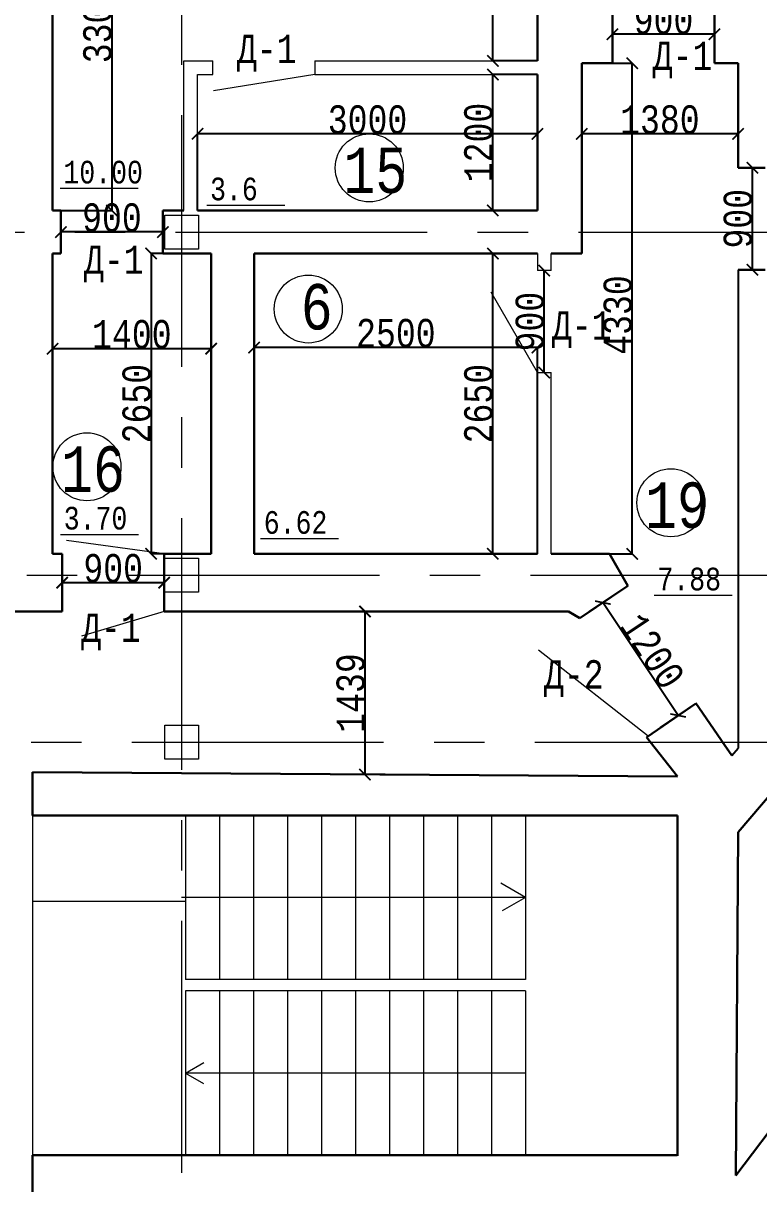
# Model space of a CAD drawing. Header units: millimetres. Extents: x -689206 to 4969298, y -1019800 to 703299.
# Drawn here: x 77044 to 83536, y -214572 to -204329 of the extents above; entities that cross this region are included whole.
import ezdxf

# ---------------------------------------------------------------- set-up
doc = ezdxf.new("R2010")
doc.units = ezdxf.units.MM
doc.linetypes.add('JIS_02_4.0', pattern=[5.5, 4, -1.5])
doc.linetypes.add('осеваяX2', pattern=[101.6, 63.5, -12.7, 12.7, -12.7])
for name, color, linetype, lineweight in [('несущие', 7, 'Continuous', 30), ('ОКНА', 250, 'Continuous', 20), ('ПЕРЕГОРОДКИ', 252, 'Continuous', 9), ('РАЗМЕРЫ', 7, 'Continuous', 9), ('сваи', 7, 'JIS_02_4.0', 30), ('стены', 7, 'Continuous', 20)]:
    doc.layers.add(name, color=color, linetype=linetype, lineweight=lineweight)
doc.layers.add('четотам', color=7, linetype='Continuous')
doc.styles.add('Аннотативный', font='isocteur.ttf', dxfattribs={"width": 0.7, "height": 250})
doc.dimstyles.new('Аннотативный', dxfattribs={"dimscale": 0, "dimtxt": 250, "dimasz": 100, "dimexe": 1.25, "dimexo": 0.625, "dimtad": 1, "dimdec": 0, "dimtxsty": 'Аннотативный', "dimblk": 'ARCHTICK', "dimcen": 2.5, "dimadec": 0, "dimazin": 0, "dimtfac": 1, "dimtdec": 0, "dimtmove": 0, "dimatfit": 3, "dimfxl": 1, "dimarcsym": 0})

# ---------------------------------------------------------------- blocks, each defined once
blk = doc.blocks.new('_ArchTick')
at = {"color": 0, "linetype": 'ByBlock', "const_width": 0.15}
blk.add_lwpolyline([(-0.5, -0.5), (0.5, 0.5)], dxfattribs=at)
blk = doc.blocks.new('*D2292')
at = {"layer": 'Defpoints', "color": 0, "lineweight": 15, "transparency": 16777216}
for p in [(79083, -206362), (81189, -206362), (79083, -209012)]:
    blk.add_point(p, dxfattribs=at)
at = {"layer": 'ОКНА', "color": 0, "lineweight": -2, "transparency": 16777216}
for p, q in [((79083, -206362), (81190, -206362)), ((81189, -209012), (81189, -206362)), ((79083, -209012), (81190, -209012))]:
    blk.add_line(p, q, dxfattribs=at)
at = {"layer": 'ОКНА', "color": 0, "lineweight": -2, "transparency": 16777216, "xscale": 100, "yscale": 100, "zscale": 100}
for p, rotation in [((81189, -206362), 90), ((81189, -209012), 270)]:
    blk.add_blockref('_ArchTick', p, dxfattribs=dict(at, rotation=rotation))
at = {"layer": 'ОКНА', "color": 0, "lineweight": 5, "transparency": 16777216, "insert": (81063, -207687), "char_height": 250, "attachment_point": 5, "rotation": 90, "style": 'Аннотативный'}
blk.add_mtext('2650', dxfattribs=at)
blk = doc.blocks.new('*D2293')
at = {"layer": 'Defpoints', "color": 0, "lineweight": 15, "transparency": 16777216}
for p in [(79083, -207192), (79083, -209012), (81583, -209012)]:
    blk.add_point(p, dxfattribs=at)
at = {"layer": 'ОКНА', "color": 0, "lineweight": -2, "transparency": 16777216}
for p, q in [((79083, -209011), (79083, -207191)), ((81583, -207192), (79083, -207192)), ((81583, -209011), (81583, -207191))]:
    blk.add_line(p, q, dxfattribs=at)
at = {"layer": 'ОКНА', "color": 0, "lineweight": -2, "transparency": 16777216, "xscale": 100, "yscale": 100, "zscale": 100, "rotation": 180}
blk.add_blockref('_ArchTick', (79083, -207192), dxfattribs=at)
at = {"layer": 'ОКНА', "color": 0, "lineweight": -2, "transparency": 16777216, "xscale": 100, "yscale": 100, "zscale": 100}
blk.add_blockref('_ArchTick', (81583, -207192), dxfattribs=at)
at = {"layer": 'ОКНА', "color": 0, "lineweight": 5, "transparency": 16777216, "insert": (80333, -207066), "char_height": 250, "attachment_point": 5, "style": 'Аннотативный'}
blk.add_mtext('2500', dxfattribs=at)
blk = doc.blocks.new('*D2304')
at = {"layer": 'Defpoints', "color": 0, "lineweight": 15, "transparency": 16777216}
for p in [(78703, -206362), (78173, -209012), (78703, -209012)]:
    blk.add_point(p, dxfattribs=at)
at = {"layer": 'ПЕРЕГОРОДКИ', "color": 0, "lineweight": -2, "transparency": 16777216}
for p, q in [((78702, -206362), (78171, -206362)), ((78173, -206362), (78173, -209012)), ((78702, -209012), (78171, -209012))]:
    blk.add_line(p, q, dxfattribs=at)
at = {"layer": 'ПЕРЕГОРОДКИ', "color": 0, "lineweight": -2, "transparency": 16777216, "xscale": 100, "yscale": 100, "zscale": 100}
for p, rotation in [((78173, -206362), 90), ((78173, -209012), 270)]:
    blk.add_blockref('_ArchTick', p, dxfattribs=dict(at, rotation=rotation))
at = {"layer": 'ПЕРЕГОРОДКИ', "color": 0, "lineweight": 5, "transparency": 16777216, "insert": (78047, -207687), "char_height": 250, "attachment_point": 5, "rotation": 90, "style": 'Аннотативный'}
blk.add_mtext('2650', dxfattribs=at)
blk = doc.blocks.new('*D2305')
at = {"layer": 'Defpoints', "color": 0, "lineweight": 15, "transparency": 16777216}
for p in [(77303, -207202), (77303, -209012), (78703, -209012)]:
    blk.add_point(p, dxfattribs=at)
at = {"layer": 'ПЕРЕГОРОДКИ', "color": 0, "lineweight": -2, "transparency": 16777216}
for p, q in [((77303, -209011), (77303, -207201)), ((78703, -207202), (77303, -207202)), ((78703, -209011), (78703, -207201))]:
    blk.add_line(p, q, dxfattribs=at)
at = {"layer": 'ПЕРЕГОРОДКИ', "color": 0, "lineweight": -2, "transparency": 16777216, "xscale": 100, "yscale": 100, "zscale": 100, "rotation": 180}
blk.add_blockref('_ArchTick', (77303, -207202), dxfattribs=at)
at = {"layer": 'ПЕРЕГОРОДКИ', "color": 0, "lineweight": -2, "transparency": 16777216, "xscale": 100, "yscale": 100, "zscale": 100}
blk.add_blockref('_ArchTick', (78703, -207202), dxfattribs=at)
at = {"layer": 'ПЕРЕГОРОДКИ', "color": 0, "lineweight": 5, "transparency": 16777216, "insert": (78003, -207076), "char_height": 250, "attachment_point": 5, "style": 'Аннотативный'}
blk.add_mtext('1400', dxfattribs=at)
blk = doc.blocks.new('*D2328')
at = {"layer": 'Defpoints', "color": 0, "linetype": 'ByBlock', "lineweight": 15, "transparency": 16777216}
for p in [(77388, -209267), (77388, -209267), (78288, -209267)]:
    blk.add_point(p, dxfattribs=at)
at = {"layer": 'РАЗМЕРЫ', "color": 0, "linetype": 'ByBlock', "lineweight": -2, "transparency": 16777216}
for p, q in [((77388, -209266), (77388, -209265)), ((78288, -209267), (77388, -209267)), ((78288, -209266), (78288, -209265))]:
    blk.add_line(p, q, dxfattribs=at)
at = {"layer": 'РАЗМЕРЫ', "color": 0, "linetype": 'ByBlock', "lineweight": -2, "transparency": 16777216, "xscale": 100, "yscale": 100, "zscale": 100, "rotation": 180}
blk.add_blockref('_ArchTick', (77388, -209267), dxfattribs=at)
at = {"layer": 'РАЗМЕРЫ', "color": 0, "linetype": 'ByBlock', "lineweight": -2, "transparency": 16777216, "xscale": 100, "yscale": 100, "zscale": 100}
blk.add_blockref('_ArchTick', (78288, -209267), dxfattribs=at)
at = {"layer": 'РАЗМЕРЫ', "color": 0, "linetype": 'ByBlock', "lineweight": 5, "transparency": 16777216, "insert": (77838, -209141), "char_height": 250, "attachment_point": 5, "style": 'Аннотативный'}
blk.add_mtext('900', dxfattribs=at)
blk = doc.blocks.new('*D2330')
at = {"layer": 'Defpoints', "color": 0, "linetype": 'ByBlock', "lineweight": 15, "transparency": 16777216}
for p in [(77377, -206172), (77377, -206174), (78277, -206174)]:
    blk.add_point(p, dxfattribs=at)
at = {"layer": 'РАЗМЕРЫ', "color": 0, "linetype": 'ByBlock', "lineweight": -2, "transparency": 16777216}
for p, q in [((77377, -206173), (77377, -206171)), ((78277, -206172), (77377, -206172)), ((78277, -206173), (78277, -206171))]:
    blk.add_line(p, q, dxfattribs=at)
at = {"layer": 'РАЗМЕРЫ', "color": 0, "linetype": 'ByBlock', "lineweight": -2, "transparency": 16777216, "xscale": 100, "yscale": 100, "zscale": 100, "rotation": 180}
blk.add_blockref('_ArchTick', (77377, -206172), dxfattribs=at)
at = {"layer": 'РАЗМЕРЫ', "color": 0, "linetype": 'ByBlock', "lineweight": -2, "transparency": 16777216, "xscale": 100, "yscale": 100, "zscale": 100}
blk.add_blockref('_ArchTick', (78277, -206172), dxfattribs=at)
at = {"layer": 'РАЗМЕРЫ', "color": 0, "linetype": 'ByBlock', "lineweight": 5, "transparency": 16777216, "insert": (77827, -206046), "char_height": 250, "attachment_point": 5, "style": 'Аннотативный'}
blk.add_mtext('900', dxfattribs=at)
blk = doc.blocks.new('*D2331')
at = {"layer": 'Defpoints', "color": 0, "linetype": 'ByBlock', "lineweight": 15, "transparency": 16777216}
for p in [(81643, -206513), (81643, -206513), (81643, -207413)]:
    blk.add_point(p, dxfattribs=at)
at = {"layer": 'РАЗМЕРЫ', "color": 0, "linetype": 'ByBlock', "lineweight": -2, "transparency": 16777216}
for p, q in [((81643, -206513), (81644, -206513)), ((81643, -207413), (81643, -206513)), ((81643, -207413), (81644, -207413))]:
    blk.add_line(p, q, dxfattribs=at)
at = {"layer": 'РАЗМЕРЫ', "color": 0, "linetype": 'ByBlock', "lineweight": -2, "transparency": 16777216, "xscale": 100, "yscale": 100, "zscale": 100}
for p, rotation in [((81643, -206513), 90), ((81643, -207413), 270)]:
    blk.add_blockref('_ArchTick', p, dxfattribs=dict(at, rotation=rotation))
at = {"layer": 'РАЗМЕРЫ', "color": 0, "linetype": 'ByBlock', "lineweight": 5, "transparency": 16777216, "insert": (81517, -206963), "char_height": 250, "attachment_point": 5, "rotation": 90, "style": 'Аннотативный'}
blk.add_mtext('900', dxfattribs=at)
blk = doc.blocks.new('*D2332')
at = {"layer": 'Defpoints', "color": 0, "linetype": 'ByBlock', "lineweight": 15, "transparency": 16777216}
for p in [(82245, -204427), (82245, -204427), (83145, -204427)]:
    blk.add_point(p, dxfattribs=at)
at = {"layer": 'РАЗМЕРЫ', "color": 0, "linetype": 'ByBlock', "lineweight": -2, "transparency": 16777216}
for p, q in [((82245, -204426), (82245, -204426)), ((83145, -204427), (82245, -204427)), ((83145, -204426), (83145, -204426))]:
    blk.add_line(p, q, dxfattribs=at)
at = {"layer": 'РАЗМЕРЫ', "color": 0, "linetype": 'ByBlock', "lineweight": -2, "transparency": 16777216, "xscale": 100, "yscale": 100, "zscale": 100, "rotation": 180}
blk.add_blockref('_ArchTick', (82245, -204427), dxfattribs=at)
at = {"layer": 'РАЗМЕРЫ', "color": 0, "linetype": 'ByBlock', "lineweight": -2, "transparency": 16777216, "xscale": 100, "yscale": 100, "zscale": 100}
blk.add_blockref('_ArchTick', (83145, -204427), dxfattribs=at)
at = {"layer": 'РАЗМЕРЫ', "color": 0, "linetype": 'ByBlock', "lineweight": 5, "transparency": 16777216, "insert": (82695, -204301), "char_height": 250, "attachment_point": 5, "style": 'Аннотативный'}
blk.add_mtext('900', dxfattribs=at)
blk = doc.blocks.new('*D2333')
at = {"layer": 'Defpoints', "color": 0, "linetype": 'ByBlock', "lineweight": 15, "transparency": 16777216}
for p in [(81973, -205306), (81973, -205306), (83353, -205306)]:
    blk.add_point(p, dxfattribs=at)
at = {"layer": 'РАЗМЕРЫ', "color": 0, "linetype": 'ByBlock', "lineweight": -2, "transparency": 16777216}
for p, q in [((81973, -205306), (81973, -205305)), ((83353, -205306), (81973, -205306)), ((83353, -205306), (83353, -205305))]:
    blk.add_line(p, q, dxfattribs=at)
at = {"layer": 'РАЗМЕРЫ', "color": 0, "linetype": 'ByBlock', "lineweight": -2, "transparency": 16777216, "xscale": 100, "yscale": 100, "zscale": 100, "rotation": 180}
blk.add_blockref('_ArchTick', (81973, -205306), dxfattribs=at)
at = {"layer": 'РАЗМЕРЫ', "color": 0, "linetype": 'ByBlock', "lineweight": -2, "transparency": 16777216, "xscale": 100, "yscale": 100, "zscale": 100}
blk.add_blockref('_ArchTick', (83353, -205306), dxfattribs=at)
at = {"layer": 'РАЗМЕРЫ', "color": 0, "linetype": 'ByBlock', "lineweight": 5, "transparency": 16777216, "insert": (82663, -205181), "char_height": 250, "attachment_point": 5, "style": 'Аннотативный'}
blk.add_mtext('1380', dxfattribs=at)
blk = doc.blocks.new('*D2387')
at = {"layer": 'Defpoints', "color": 0, "linetype": 'ByBlock', "lineweight": 15, "transparency": 16777216}
for p in [(82068, -204682), (82419, -204682), (82068, -209012)]:
    blk.add_point(p, dxfattribs=at)
at = {"layer": 'РАЗМЕРЫ', "color": 0, "linetype": 'ByBlock', "lineweight": -2, "transparency": 16777216}
for p, q in [((82069, -204682), (82420, -204682)), ((82419, -209012), (82419, -204682)), ((82069, -209012), (82420, -209012))]:
    blk.add_line(p, q, dxfattribs=at)
at = {"layer": 'РАЗМЕРЫ', "color": 0, "linetype": 'ByBlock', "lineweight": -2, "transparency": 16777216, "xscale": 100, "yscale": 100, "zscale": 100}
for p, rotation in [((82419, -204682), 90), ((82419, -209012), 270)]:
    blk.add_blockref('_ArchTick', p, dxfattribs=dict(at, rotation=rotation))
at = {"layer": 'РАЗМЕРЫ', "color": 0, "linetype": 'ByBlock', "lineweight": 5, "transparency": 16777216, "insert": (82293, -206905), "char_height": 250, "attachment_point": 5, "rotation": 90, "style": 'Аннотативный'}
blk.add_mtext('4330', dxfattribs=at)
blk = doc.blocks.new('*D2390')
at = {"layer": 'Defpoints', "color": 0, "linetype": 'ByBlock', "lineweight": 15, "transparency": 16777216}
for p in [(82160, -209443), (82160, -209443), (82824, -210439)]:
    blk.add_point(p, dxfattribs=at)
at = {"layer": 'РАЗМЕРЫ', "color": 0, "linetype": 'ByBlock', "lineweight": -2, "transparency": 16777216}
for p, q in [((82160, -209444), (82159, -209444)), ((82824, -210439), (82160, -209443)), ((82823, -210440), (82823, -210440))]:
    blk.add_line(p, q, dxfattribs=at)
at = {"layer": 'РАЗМЕРЫ', "color": 0, "linetype": 'ByBlock', "lineweight": -2, "transparency": 16777216, "xscale": 100, "yscale": 100, "zscale": 100}
for p, rotation in [((82160, -209443), 123.6678492284091), ((82824, -210439), 303.6678492284091)]:
    blk.add_blockref('_ArchTick', p, dxfattribs=dict(at, rotation=rotation))
at = {"layer": 'РАЗМЕРЫ', "color": 0, "linetype": 'ByBlock', "lineweight": 9, "transparency": 16777216, "insert": (82597, -209872), "char_height": 250, "attachment_point": 5, "rotation": 303.6678, "style": 'Аннотативный'}
blk.add_mtext('1200', dxfattribs=at)
blk = doc.blocks.new('*D2380')
at = {"layer": 'Defpoints', "color": 0, "linetype": 'ByBlock', "lineweight": 15, "transparency": 16777216}
for p in [(77303, -202682), (77303, -205982), (77827, -205982)]:
    blk.add_point(p, dxfattribs=at)
at = {"layer": 'РАЗМЕРЫ', "color": 0, "linetype": 'ByBlock', "lineweight": -2, "transparency": 16777216}
for p, q in [((77303, -202682), (77828, -202682)), ((77827, -202682), (77827, -205982)), ((77303, -205982), (77828, -205982))]:
    blk.add_line(p, q, dxfattribs=at)
at = {"layer": 'РАЗМЕРЫ', "color": 0, "linetype": 'ByBlock', "lineweight": -2, "transparency": 16777216, "xscale": 100, "yscale": 100, "zscale": 100}
for p, rotation in [((77827, -202682), 90), ((77827, -205982), 270)]:
    blk.add_blockref('_ArchTick', p, dxfattribs=dict(at, rotation=rotation))
at = {"layer": 'РАЗМЕРЫ', "color": 0, "linetype": 'ByBlock', "lineweight": 5, "transparency": 16777216, "insert": (77701, -204332), "char_height": 250, "attachment_point": 5, "rotation": 90, "style": 'Аннотативный'}
blk.add_mtext('3300', dxfattribs=at)
blk = doc.blocks.new('*D2381')
at = {"layer": 'Defpoints', "color": 0, "linetype": 'ByBlock', "lineweight": 15, "transparency": 16777216}
for p in [(81190, -202682), (81583, -202682), (81583, -204662)]:
    blk.add_point(p, dxfattribs=at)
at = {"layer": 'РАЗМЕРЫ', "color": 0, "linetype": 'ByBlock', "lineweight": -2, "transparency": 16777216}
for p, q in [((81582, -202682), (81189, -202682)), ((81190, -204662), (81190, -202682)), ((81582, -204662), (81189, -204662))]:
    blk.add_line(p, q, dxfattribs=at)
at = {"layer": 'РАЗМЕРЫ', "color": 0, "linetype": 'ByBlock', "lineweight": -2, "transparency": 16777216, "xscale": 100, "yscale": 100, "zscale": 100}
for p, rotation in [((81190, -202682), 90), ((81190, -204662), 270)]:
    blk.add_blockref('_ArchTick', p, dxfattribs=dict(at, rotation=rotation))
at = {"layer": 'РАЗМЕРЫ', "color": 0, "linetype": 'ByBlock', "lineweight": 5, "transparency": 16777216, "insert": (81064, -203672), "char_height": 250, "attachment_point": 5, "rotation": 90, "style": 'Аннотативный'}
blk.add_mtext('1980', dxfattribs=at)
blk = doc.blocks.new('*D2382')
at = {"layer": 'Defpoints', "color": 0, "linetype": 'ByBlock', "lineweight": 15, "transparency": 16777216}
for p in [(81189, -204782), (81583, -204782), (81583, -205982)]:
    blk.add_point(p, dxfattribs=at)
at = {"layer": 'РАЗМЕРЫ', "color": 0, "linetype": 'ByBlock', "lineweight": -2, "transparency": 16777216}
for p, q in [((81582, -204782), (81187, -204782)), ((81189, -205982), (81189, -204782)), ((81582, -205982), (81187, -205982))]:
    blk.add_line(p, q, dxfattribs=at)
at = {"layer": 'РАЗМЕРЫ', "color": 0, "linetype": 'ByBlock', "lineweight": -2, "transparency": 16777216, "xscale": 100, "yscale": 100, "zscale": 100}
for p, rotation in [((81189, -204782), 90), ((81189, -205982), 270)]:
    blk.add_blockref('_ArchTick', p, dxfattribs=dict(at, rotation=rotation))
at = {"layer": 'РАЗМЕРЫ', "color": 0, "linetype": 'ByBlock', "lineweight": 5, "transparency": 16777216, "insert": (81063, -205382), "char_height": 250, "attachment_point": 5, "rotation": 90, "style": 'Аннотативный'}
blk.add_mtext('1200', dxfattribs=at)
blk = doc.blocks.new('*D2383')
at = {"layer": 'Defpoints', "color": 0, "linetype": 'ByBlock', "lineweight": 15, "transparency": 16777216}
for p in [(78583, -205306), (78583, -205982), (81583, -205982)]:
    blk.add_point(p, dxfattribs=at)
at = {"layer": 'РАЗМЕРЫ', "color": 0, "linetype": 'ByBlock', "lineweight": -2, "transparency": 16777216}
for p, q in [((78583, -205981), (78583, -205305)), ((81583, -205306), (78583, -205306)), ((81583, -205981), (81583, -205305))]:
    blk.add_line(p, q, dxfattribs=at)
at = {"layer": 'РАЗМЕРЫ', "color": 0, "linetype": 'ByBlock', "lineweight": -2, "transparency": 16777216, "xscale": 100, "yscale": 100, "zscale": 100, "rotation": 180}
blk.add_blockref('_ArchTick', (78583, -205306), dxfattribs=at)
at = {"layer": 'РАЗМЕРЫ', "color": 0, "linetype": 'ByBlock', "lineweight": -2, "transparency": 16777216, "xscale": 100, "yscale": 100, "zscale": 100}
blk.add_blockref('_ArchTick', (81583, -205306), dxfattribs=at)
at = {"layer": 'РАЗМЕРЫ', "color": 0, "linetype": 'ByBlock', "lineweight": 5, "transparency": 16777216, "insert": (80083, -205181), "char_height": 250, "attachment_point": 5, "style": 'Аннотативный'}
blk.add_mtext('3000', dxfattribs=at)
blk = doc.blocks.new('*D2375')
at = {"layer": 'Defpoints', "color": 0, "linetype": 'ByBlock', "lineweight": 15, "transparency": 16777216}
for p in [(83473, -205605), (83479, -205605), (83473, -206505)]:
    blk.add_point(p, dxfattribs=at)
at = {"layer": 'РАЗМЕРЫ', "color": 0, "linetype": 'ByBlock', "lineweight": -2, "transparency": 16777216}
for p, q in [((83473, -205605), (83480, -205605)), ((83479, -206505), (83479, -205605)), ((83473, -206505), (83480, -206505))]:
    blk.add_line(p, q, dxfattribs=at)
at = {"layer": 'РАЗМЕРЫ', "color": 0, "linetype": 'ByBlock', "lineweight": -2, "transparency": 16777216, "xscale": 100, "yscale": 100, "zscale": 100}
for p, rotation in [((83479, -205605), 90), ((83479, -206505), 270)]:
    blk.add_blockref('_ArchTick', p, dxfattribs=dict(at, rotation=rotation))
at = {"layer": 'РАЗМЕРЫ', "color": 0, "linetype": 'ByBlock', "lineweight": 5, "transparency": 16777216, "insert": (83353, -206055), "char_height": 250, "attachment_point": 5, "rotation": 90, "style": 'Аннотативный'}
blk.add_mtext('900', dxfattribs=at)
blk = doc.blocks.new('*D2452')
at = {"layer": 'Defpoints', "color": 0, "linetype": 'ByBlock', "lineweight": 15, "ltscale": 35, "transparency": 16777216}
for p in [(80061, -209522), (80238, -209522), (80238, -210961)]:
    blk.add_point(p, dxfattribs=at)
at = {"layer": 'РАЗМЕРЫ', "color": 0, "linetype": 'ByBlock', "lineweight": -2, "ltscale": 35, "transparency": 16777216}
for p, q in [((80238, -209522), (80060, -209522)), ((80061, -210961), (80061, -209522)), ((80238, -210961), (80060, -210961))]:
    blk.add_line(p, q, dxfattribs=at)
at = {"layer": 'РАЗМЕРЫ', "color": 0, "linetype": 'ByBlock', "lineweight": -2, "ltscale": 35, "transparency": 16777216, "xscale": 100, "yscale": 100, "zscale": 100}
for p, rotation in [((80061, -209522), 90), ((80061, -210961), 270)]:
    blk.add_blockref('_ArchTick', p, dxfattribs=dict(at, rotation=rotation))
at = {"layer": 'РАЗМЕРЫ', "color": 0, "linetype": 'ByBlock', "lineweight": 5, "ltscale": 35, "transparency": 16777216, "insert": (79936, -210241), "char_height": 250, "attachment_point": 5, "rotation": 90, "style": 'Аннотативный'}
blk.add_mtext('1439', dxfattribs=at)

msp = doc.modelspace()

# ---------------------------------------------------------------- linework, layer by layer
at = {"layer": 'несущие', "color": 0}
for p, q in [((78702.8, -208362.1), (78702.8, -209011.5)), ((79082.8, -208362.1), (79082.8, -209011.5)), ((77302.8, -209011.5), (77388.1, -209011.5)), ((77388.1, -209011.5), (77388.1, -209521.5)), ((78288.1, -209011.5), (78702.8, -209011.5)), ((78288.1, -209011.5), (78288.1, -209521.5)), ((79082.8, -209011.5), (81502.2, -209011.5)), ((81502.2, -209011.5), (81582.8, -209011.5)), ((81702.8, -209011.5), (81802.8, -209011.5)), ((81802.8, -209011.5), (82217.1, -209011.5)), ((82042.8, -209521.5), (82381.4, -209296)), ((76852.5, -209521.5), (77388.1, -209521.5)), ((78288.1, -209521.5), (81857.8, -209521.5)), ((82668.6, -210546.3), (82978.9, -210332.2)), ((82978.9, -210332.2), (82979.4, -210331.8))]:
    msp.add_line(p, q, dxfattribs=at)
at = {"layer": 'ОКНА', "color": 0}
msp.add_line((77376.8, -205982.1), (77376.8, -206362.1), dxfattribs=at)
at = {"layer": 'ПЕРЕГОРОДКИ', "color": 18, "linetype": 'ByBlock', "lineweight": 9, "true_color": 0x000000}
msp.add_line((82561.1, -210620.5), (81591.5, -209861.8), dxfattribs=at)
at = {"layer": 'РАЗМЕРЫ', "linetype": 'ByBlock', "lineweight": 20}
for p, q in [((81582.8, -204662.1), (81582.8, -204482.1)), ((81582.8, -205982.1), (81582.8, -204782.1)), ((81582.8, -205982.1), (78582.8, -205982.1)), ((81582.8, -205982.1), (79082.8, -205982.1)), ((78288.1, -209011.5), (77427, -208894.6)), ((77127.3, -211320.5), (77127.3, -214320.5)), ((81477.3, -211320.5), (78477.3, -211320.5)), ((82818.3, -211320.5), (81477.3, -211320.5)), ((78477.3, -212080.5), (77127.3, -212080.5)), ((81477.3, -214320.5), (78477.3, -214320.5)), ((81177.3, -214320.5), (81477.3, -214320.5)), ((81477.3, -214320.5), (82827.3, -214320.5))]:
    msp.add_line(p, q, dxfattribs=at)
at = {"layer": 'РАЗМЕРЫ', "linetype": 'ByBlock', "lineweight": 13}
for p, q in [((78462.8, -205982.1), (78462.8, -204662.1)), ((78462.8, -204662.1), (78717.4, -204662.1)), ((78717.4, -204782.1), (78717.4, -204662.1)), ((79617.4, -204662.1), (81582.8, -204662.1)), ((79617.4, -204662.1), (79617.4, -204782.1)), ((78582.8, -205982.1), (78582.8, -204782.1)), ((78582.8, -204782.1), (78717.4, -204782.1)), ((79617.4, -204782.1), (81582.8, -204782.1)), ((78477.3, -211320.5), (78477.3, -212770.5)), ((78777.3, -211320.5), (78777.3, -212770.5)), ((79077.3, -211320.5), (79077.3, -212770.5)), ((79377.3, -211320.5), (79377.3, -212770.5)), ((79677.3, -211320.5), (79677.3, -212770.5)), ((79977.3, -211320.5), (79977.3, -212770.5)), ((80277.3, -211320.5), (80277.3, -212770.5)), ((80577.3, -211320.5), (80577.3, -212770.5)), ((80877.3, -211320.5), (80877.3, -212770.5)), ((81177.3, -211320.5), (81177.3, -212770.5)), ((81477.3, -211320.5), (81477.3, -212770.5)), ((81477.3, -212045.5), (81259.6, -211919.8)), ((81477.3, -212045.5), (78442.7, -212045.5)), ((81477.3, -212045.5), (81272.5, -212163.8)), ((81477.3, -212770.5), (78477.3, -212770.5)), ((78477.3, -212870.5), (78477.3, -214320.5)), ((81477.3, -212870.5), (78477.3, -212870.5)), ((78777.3, -212870.5), (78777.3, -214320.5)), ((79077.3, -212870.5), (79077.3, -214320.5)), ((79377.3, -212870.5), (79377.3, -214320.5)), ((79677.3, -212870.5), (79677.3, -214320.5)), ((79977.3, -212870.5), (79977.3, -214320.5)), ((80277.3, -212870.5), (80277.3, -214320.5)), ((80577.3, -212870.5), (80577.3, -214320.5)), ((80877.3, -212870.5), (80877.3, -214320.5)), ((81177.3, -212870.5), (81177.3, -214320.5)), ((81477.3, -212870.5), (81477.3, -214320.5)), ((78477.3, -213595.5), (78638.7, -213502.4)), ((81477.3, -213595.5), (78477.3, -213595.5)), ((78477.3, -213595.5), (78634.2, -213686.1))]:
    msp.add_line(p, q, dxfattribs=at)
at = {"layer": 'РАЗМЕРЫ', "linetype": 'ByBlock', "lineweight": 9}
msp.add_line((79617.4, -204782.1), (78724.8, -204925.3), dxfattribs=at)
at = {"layer": 'РАЗМЕРЫ'}
for p, q in [((77369.8, -205786.4), (78059, -205786.4)), ((78664.2, -205935), (79353.5, -205935)), ((77372.7, -208840.6), (78061.9, -208840.6)), ((79138, -208878.1), (79827.3, -208878.1)), ((82612.3, -209377.7), (83301.6, -209377.7))]:
    msp.add_line(p, q, dxfattribs=at)
at = {"layer": 'РАЗМЕРЫ', "linetype": 'ByBlock', "lineweight": 30, "ltscale": 35}
for p, q in [((82381.4, -209296), (82217.1, -209011.5)), ((82381.4, -209296), (81956.9, -209578.8)), ((81956.9, -209578.8), (81857.8, -209521.5)), ((82978.9, -210332.2), (82546.6, -210631.7)), ((82818.3, -210977.1), (82546, -210631))]:
    msp.add_line(p, q, dxfattribs=at)
at = {"layer": 'РАЗМЕРЫ', "lineweight": 30}
msp.add_line((83847.8, -210888.7), (83352.8, -211468.6), dxfattribs=at)
at = {"layer": 'РАЗМЕРЫ', "linetype": 'ByBlock', "lineweight": 30}
for p, q in [((77127.3, -211320.5), (77127.3, -210940.5)), ((77127.3, -210940.5), (82818.3, -210977.1)), ((82818.3, -211320.5), (77127.3, -211320.5)), ((84149.7, -213415.3), (83333.2, -214499.4)), ((77127.3, -214700.5), (77127.3, -214320.5)), ((77127.3, -214320.5), (82815.2, -214320.5))]:
    msp.add_line(p, q, dxfattribs=at)
at = {"layer": 'РАЗМЕРЫ', "linetype": 'ByBlock', "lineweight": 5, "ltscale": 35}
msp.add_line((82658.5, -210977.1), (82818.3, -210977.1), dxfattribs=at)
at = {"layer": 'сваи', "linetype": 'ByBlock', "lineweight": 9, "ltscale": 35}
msp.add_line((78288.1, -209521.5), (77560, -209738.7), dxfattribs=at)
at = {"layer": 'стены', "linetype": 'осеваяX2', "lineweight": 5, "ltscale": 35}
for p, q in [((78442.7, -198028.6), (78442.7, -243631.8)), ((46383.8, -206174.1), (108442.7, -206174.1)), ((42404.8, -209201.5), (108442.7, -209201.5)), ((42442.7, -210674.1), (108442.7, -210674.1))]:
    msp.add_line(p, q, dxfattribs=at)
at = {"layer": 'стены', "lineweight": 30}
for p, q in [((77302.8, -205982.1), (77302.8, -202682.1)), ((81582.8, -204662.1), (81582.8, -202682.1)), ((82244.8, -204172.1), (82244.8, -204682.1)), ((83144.8, -204172.1), (83144.8, -204682.1)), ((81972.8, -204682.1), (82244.8, -204682.1)), ((81972.8, -206362.1), (81972.8, -204682.1)), ((82244.8, -204682.1), (82084.8, -204682.1)), ((83144.8, -204682.1), (83352.8, -204682.1)), ((83352.8, -204682.1), (83352.8, -205605.1)), ((81582.8, -205982.1), (81582.8, -204782.1)), ((83352.8, -205605.1), (83592.8, -205605.1)), ((77302.8, -205982.1), (77376.8, -205982.1)), ((77376.8, -205982.1), (77376.8, -206362.1)), ((78276.8, -205982.1), (78462.8, -205982.1)), ((78276.8, -206362.1), (78276.8, -205982.1)), ((78582.8, -205982.1), (81582.8, -205982.1)), ((77302.8, -206362.1), (77376.8, -206362.1)), ((77302.8, -206362.1), (77302.8, -209011.5)), ((78276.8, -206362.1), (78702.8, -206362.1)), ((78702.8, -206362.1), (78702.8, -208362.1)), ((78702.8, -206362.1), (78702.8, -208362.1)), ((81582.8, -206362.1), (79082.8, -206362.1)), ((79082.8, -206362.1), (79082.8, -207982.1)), ((81702.8, -206362.1), (81972.8, -206362.1)), ((83592.8, -206505.1), (83352.8, -206505.1)), ((79082.8, -207982.1), (79082.8, -208362.1)), ((82979.4, -210331.8), (83297.6, -210792.9)), ((82669.8, -210545.5), (82668.8, -210546.6)), ((83217, -210674.1), (83297.6, -210790.9)), ((82818.3, -214320.5), (82818.3, -211320.5)), ((83352.8, -211468.6), (83333.2, -214499.4))]:
    msp.add_line(p, q, dxfattribs=at)
at = {"layer": 'стены'}
for p, q in [((83352.8, -204682.1), (83144.8, -204682.1)), ((77302.8, -206362.1), (77376.8, -206362.1)), ((78576.8, -206362.1), (78702.8, -206362.1)), ((78702.8, -207936.5), (78702.8, -206362.1)), ((79082.8, -208362.1), (79082.8, -206362.1)), ((79082.8, -208362.1), (79082.8, -206362.1)), ((81582.8, -206362.1), (81582.8, -206513.1)), ((81702.8, -206513.1), (81702.8, -206362.1)), ((81702.8, -206513.1), (81582.8, -206513.1)), ((81582.8, -207413.1), (81582.8, -209011.5)), ((81582.8, -207413.1), (81702.8, -207413.1)), ((81702.8, -209011.5), (81702.8, -207413.1)), ((78702.8, -207982.1), (78702.8, -207936.5))]:
    msp.add_line(p, q, dxfattribs=at)
at = {"layer": 'стены', "lineweight": 25}
for p, q in [((83352.8, -206505.1), (83352.8, -209182.1)), ((83352.8, -209182.1), (83352.8, -210728.2)), ((83297.6, -210792.9), (83352.8, -210728.2))]:
    msp.add_line(p, q, dxfattribs=at)
at = {"layer": 'стены', "lineweight": 9}
msp.add_line((81582.8, -207413.1), (81173.4, -206704), dxfattribs=at)
at = {"layer": 'стены', "lineweight": 20}
for points in [[(78292.7, -206024.1), (78592.7, -206024.1), (78592.7, -206324.1), (78292.7, -206324.1)], [(78292.7, -209051.5), (78592.7, -209051.5), (78592.7, -209351.5), (78292.7, -209351.5)], [(78292.7, -210524.1), (78592.7, -210524.1), (78592.7, -210824.1), (78292.7, -210824.1)]]:
    msp.add_lwpolyline(points, close=True, dxfattribs=at)
at = {"layer": 'четотам', "lineweight": 13}
for centre in [(80097.9, -205606.2), (79560, -206851.8), (77606.3, -208244.3), (82760, -208561.8)]:
    msp.add_circle(centre, 300, dxfattribs=at)

# ---------------------------------------------------------------- texts
at = {"layer": 'РАЗМЕРЫ', "lineweight": 20, "ltscale": 150, "char_height": 250, "width": 922.913, "attachment_point": 1, "style": 'Аннотативный'}
for s, insert in [('Д-1', (78930, -204431.2)), ('Д-1', (82600, -204491.2)), ('Д-1', (77580, -206291.2)), ('Д-1', (81710, -206871.2)), ('Д-1', (77555.3, -209539.4)), ('Д-2', (81640, -209951.2))]:
    msp.add_mtext(s, dxfattribs=dict(at, insert=insert))
at = {"layer": 'РАЗМЕРЫ', "lineweight": 13, "ltscale": 150, "char_height": 401.1, "width": 1460, "attachment_point": 1, "style": 'Аннотативный'}
for s, insert in [('15', (79869.9, -205426.3)), ('6', (79493.9, -206631.4)), ('16', (77378.3, -208064.4)), ('19', (82532, -208381.9))]:
    msp.add_mtext(s, dxfattribs=dict(at, insert=insert))
at = {"layer": 'РАЗМЕРЫ', "char_height": 200, "width": 656.117, "attachment_point": 1, "style": 'Аннотативный'}
for s, insert in [('10.00', (77399, -205543.6)), ('3.6', (78693.5, -205692.2)), ('3.70', (77401.9, -208597.8)), ('6.62', (79167.3, -208635.3)), ('7.88', (82641.6, -209134.9))]:
    msp.add_mtext(s, dxfattribs=dict(at, insert=insert))

# ---------------------------------------------------------------- dimensions: what is measured, and where the dimension line sits
at = {"layer": 'ОКНА', "color": 0, "lineweight": 5}
dim = msp.add_aligned_dim(p1=(79082.8, -209011.5), p2=(79082.8, -206362.1), distance=-2105.8, text='2650', dimstyle='Аннотативный', dxfattribs=at)
dim.commit()
dim.dimension.update_dxf_attribs({"geometry": '*D2292', "text_midpoint": (81062.9, -207686.8)})
dim = msp.add_linear_dim(base=(79082.8, -207191.8), p1=(81582.8, -209011.5), p2=(79082.8, -209011.5), angle=180, dimstyle='Аннотативный', dxfattribs=at)
dim.commit()
dim.dimension.update_dxf_attribs({"geometry": '*D2293', "text_midpoint": (80332.8, -207191.8), "dimtype": 161})
at = {"layer": 'ПЕРЕГОРОДКИ', "color": 0, "lineweight": 5}
dim = msp.add_aligned_dim(p1=(78702.8, -206362.1), p2=(78702.8, -209011.5), distance=-530.1, text='2650', dimstyle='Аннотативный', dxfattribs=at)
dim.commit()
dim.dimension.update_dxf_attribs({"geometry": '*D2304', "text_midpoint": (78047.1, -207686.8)})
dim = msp.add_linear_dim(base=(77302.8, -207201.8), p1=(78702.8, -209011.5), p2=(77302.8, -209011.5), angle=180, dimstyle='Аннотативный', dxfattribs=at)
dim.commit()
dim.dimension.update_dxf_attribs({"geometry": '*D2305', "text_midpoint": (78002.8, -207201.8), "dimtype": 161})
at = {"layer": 'РАЗМЕРЫ', "linetype": 'ByBlock', "lineweight": 5}
for base, p1, p2, picture, middle in [((77826.8, -205982.1), (77302.8, -202682.1), (77302.8, -205982.1), '*D2380', (77701.1, -204332.1)), ((81189.8, -202682.1), (81582.8, -204662.1), (81582.8, -202682.1), '*D2381', (81064.1, -203672.1)), ((81188.5, -204782.1), (81582.8, -205982.1), (81582.8, -204782.1), '*D2382', (81062.9, -205382.1)), ((83478.9, -205605.1), (83472.8, -206505.1), (83472.8, -205605.1), '*D2375', (83353.3, -206055.1))]:
    dim = msp.add_linear_dim(base=base, p1=p1, p2=p2, angle=90, dimstyle='Аннотативный', dxfattribs=at)
    dim.commit()
    dim.dimension.update_dxf_attribs({"geometry": picture, "text_midpoint": middle})
at = {"layer": 'РАЗМЕРЫ', "color": 18, "linetype": 'ByBlock', "lineweight": 5, "true_color": 0x000000}
for base, p1, p2, picture, middle in [((82244.8, -204427.1), (83144.8, -204427.1), (82244.8, -204427.1), '*D2332', (82694.8, -204301.5)), ((81972.8, -205306.5), (83352.8, -205306.5), (81972.8, -205306.5), '*D2333', (82662.8, -205180.9)), ((77376.8, -206172.1), (78276.8, -206174.1), (77376.8, -206174.1), '*D2330', (77826.8, -206046.5)), ((77388.1, -209266.5), (78288.1, -209266.5), (77388.1, -209266.5), '*D2328', (77838.1, -209140.9))]:
    dim = msp.add_linear_dim(base=base, p1=p1, p2=p2, dimstyle='Аннотативный', dxfattribs=at)
    dim.commit()
    dim.dimension.update_dxf_attribs({"geometry": picture, "text_midpoint": middle})
dim = msp.add_linear_dim(base=(82418.7, -204682.1), p1=(82068.2, -209011.5), p2=(82068.2, -204682.1), angle=90, text='4330', dimstyle='Аннотативный', dxfattribs=at)
dim.commit()
dim.dimension.update_dxf_attribs({"geometry": '*D2387', "text_midpoint": (82418.7, -206905.2), "dimtype": 160})
at = {"layer": 'РАЗМЕРЫ', "linetype": 'ByBlock', "lineweight": 5}
dim = msp.add_linear_dim(base=(78582.8, -205306.5), p1=(81582.8, -205982.1), p2=(78582.8, -205982.1), dimstyle='Аннотативный', dxfattribs=at)
dim.commit()
dim.dimension.update_dxf_attribs({"geometry": '*D2383', "text_midpoint": (80082.8, -205180.9)})
at = {"layer": 'РАЗМЕРЫ', "color": 18, "linetype": 'ByBlock', "lineweight": 5, "true_color": 0x000000}
dim = msp.add_linear_dim(base=(81642.8, -206513.1), p1=(81642.8, -207413.1), p2=(81642.8, -206513.1), angle=90, dimstyle='Аннотативный', dxfattribs=at)
dim.commit()
dim.dimension.update_dxf_attribs({"geometry": '*D2331', "text_midpoint": (81517.1, -206963.1)})
at = {"layer": 'РАЗМЕРЫ', "linetype": 'ByBlock', "lineweight": 5, "ltscale": 35}
dim = msp.add_linear_dim(base=(80061.4, -209521.5), p1=(80238.3, -210960.5), p2=(80238.3, -209521.5), angle=90, dimstyle='Аннотативный', dxfattribs=at)
dim.commit()
dim.dimension.update_dxf_attribs({"geometry": '*D2452', "text_midpoint": (79935.8, -210241)})
at = {"layer": 'РАЗМЕРЫ', "color": 18, "linetype": 'ByBlock', "lineweight": 9, "true_color": 0x000000}
dim = msp.add_aligned_dim(p1=(82823.7, -210439.3), p2=(82160.3, -209443.3), distance=0, text='1200', dimstyle='Аннотативный', dxfattribs=at)
dim.commit()
dim.dimension.update_dxf_attribs({"geometry": '*D2390', "text_midpoint": (82596.6, -209871.6)})

doc.saveas('drawing.dxf')
